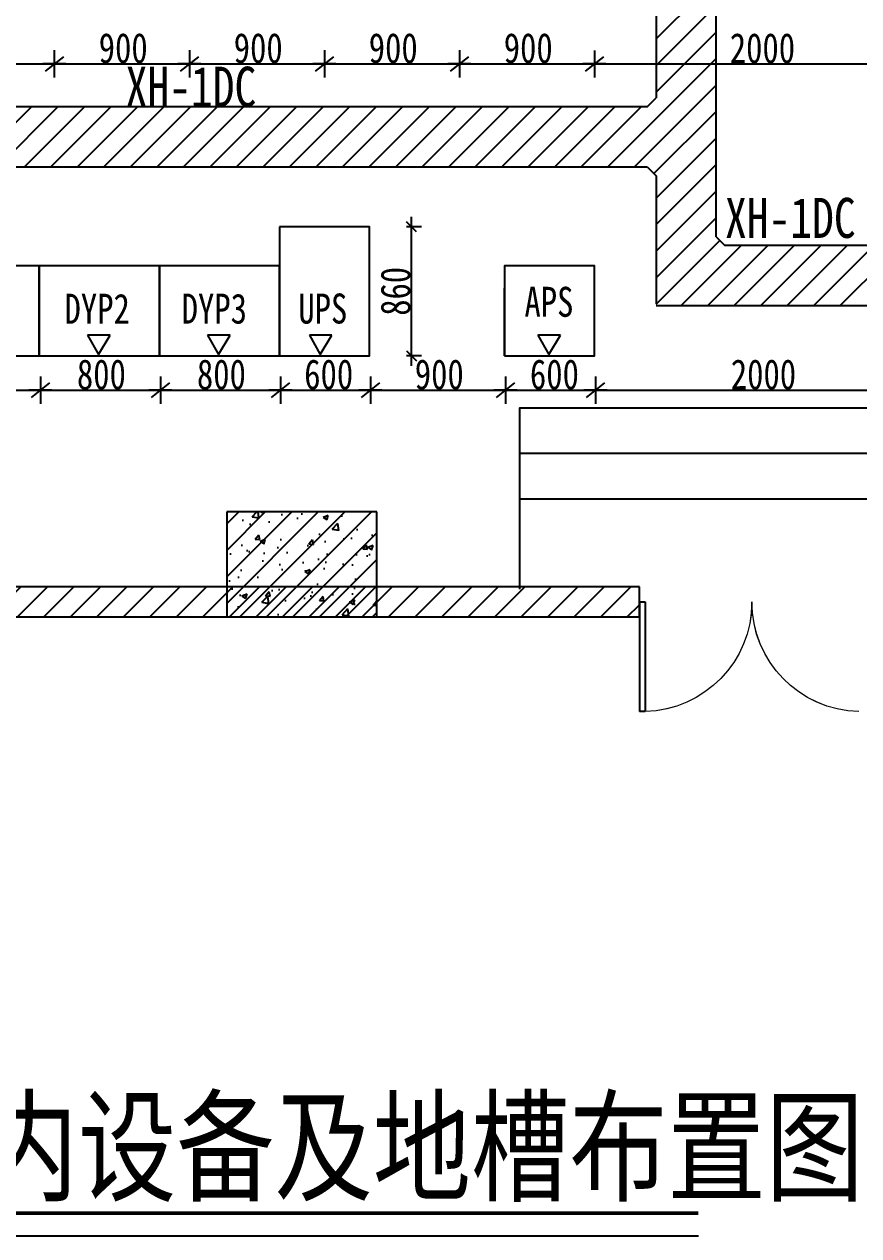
# Model space of a CAD drawing. Header units: millimetres. Extents: x -105589 to 107338, y 13850 to 162308.
# Drawn here: x -85029 to -79466, y 147822 to 155896 of the extents above; entities that cross this region are included whole.
import ezdxf
from ezdxf.enums import TextEntityAlignment as Align

# ---------------------------------------------------------------- set-up
doc = ezdxf.new("R2010")
doc.units = ezdxf.units.MM
for name, color, linetype in [('0-通风设备', 8, 'Continuous'), ('JZ-外墙填充', 8, 'Continuous'), ('PUB_HATCH', 8, 'Continuous'), ('SPACE', 7, 'Continuous'), ('WALL-砖', 160, 'Continuous'), ('信号管线', 110, 'Continuous'), ('文字', 7, 'Continuous')]:
    doc.layers.add(name, color=color, linetype=linetype)
for name, color, linetype, lineweight in [('1-装修', 150, 'Continuous', 13), ('COLUMN', 1, 'Continuous', 15), ('PUB_TEXT', 3, 'Continuous', 15)]:
    doc.layers.add(name, color=color, linetype=linetype, lineweight=lineweight)
doc.styles.add('_标准', font='', dxfattribs={"width": 0.8})
doc.styles.get('_标准').set_extended_font_data('SimSun')

# ---------------------------------------------------------------- blocks, each defined once
blk = doc.blocks.new('_Oblique')
at = {"color": 0, "linetype": 'ByBlock', "lineweight": -2}
blk.add_line((-0.5, -0.5), (0.5, 0.5), dxfattribs=at)

msp = doc.modelspace()

# ---------------------------------------------------------------- hatches: boundary and pattern name
at = {"layer": 'PUB_HATCH'}
h = msp.add_hatch(dxfattribs=at)
h.set_pattern_fill('钢筋混凝土', color=256, scale=50, style=0)
h.set_pattern_definition([(45, (-2900346.08, -204606.43), (-88.3883476, 88.3883476), []), (50, (-2900346.08, -204606.43), (358.63009, -31.376067), [37.5, -412.5]), (355, (-2900346.08, -204606.43), (-69.375667, 376.096067), [30, -330]), (100.4514, (-2900316.2, -204609.05), (289.25469, 344.71977), [31.870095, -350.571056]), (46.1842, (-2900346.1, -204506.43), (533.620524, -82.75951), [56.25, -618.75]), (96.6356, (-2900301.6, -204513.33), (467.33135, 487.05894), [47.80514, -525.8565]), (351.1842, (-2900346.1, -204506.43), (467.33097, 487.0593), [45, -495]), (21, (-2900296.08, -204531.43), (298.453526, -201.309445), [37.5, -412.5]), (326, (-2900296.08, -204531.43), (121.657666, 362.575023), [30, -330]), (71.4514, (-2900271.2, -204548.2), (420.111314, 161.26525), [31.870095, -350.571056]), (37.5, (-2900346.08, -204606.43), (6.0799277, 166.446927), [0, -326, 0, -335, 0, -331.25]), (7.5, (-2900346.08, -204606.43), (131.534769, 197.205856), [0, -191, 0, -318.5, 0, -126.25]), (327.5, (-2900457.58, -204606.43), (266.911218, -11.277436), [0, -125, 0, -390, 0, -517.5]), (317.5, (-2900507.58, -204606.43), (291.593085, 50.052491), [0, -162.5, 0, -259, 0, -367.5])])
h.paths.add_polyline_path([(-83678.5, 151946.4), (-82678.5, 151946.4), (-82678.5, 152646.4), (-83678.5, 152646.4)])
h = msp.add_hatch(dxfattribs=at)
h.set_pattern_fill('普通砖', color=256, scale=50, style=0)
h.set_pattern_definition([(45, (-2436176.6, 97351.76), (-88.388383, 88.388383), [])])
h.paths.add_polyline_path([(-87128.2, 152146.4), (-87028.2, 152146.4), (-87028.2, 151946.4), (-80928.5, 151946.4), (-80928.5, 152146.4)])

# ---------------------------------------------------------------- linework, layer by layer
at = {"color": 3}
for p, q in [((-84768, 155680.1), (-84889.2, 155583.6)), ((-84828.6, 155722.5), (-84828.6, 155541.1)), ((-83868, 155680.1), (-83989.2, 155583.6)), ((-83928.6, 155722.5), (-83928.6, 155541.1)), ((-82968, 155680.1), (-83089.2, 155583.6)), ((-83028.6, 155722.5), (-83028.6, 155541.1)), ((-82068, 155680.1), (-82189.2, 155583.6)), ((-82128.6, 155722.5), (-82128.6, 155541.1)), ((-81168, 155679.9), (-81289.2, 155583.4)), ((-81228.6, 155722.4), (-81228.6, 155541)), ((-93628.5, 155631.4, 0), (-79228.6, 155632, 0)), ((-84751.1, 155631.8), (-84906, 155631.8)), ((-83851.1, 155631.8), (-84006, 155631.8)), ((-82951.2, 155631.8), (-83106, 155631.8)), ((-82051.2, 155631.8), (-82206, 155631.8)), ((-81151.2, 155631.7), (-81306.1, 155631.7)), ((-82380.4, 154546.4), (-82480.4, 154546.4)), ((-82447.1, 153619.8), (-82447.1, 154613.1)), ((-82380.4, 153686.4), (-82480.4, 153686.4)), ((-84861.1, 153505.6), (-84982.2, 153409.1)), ((-84921.7, 153548.1), (-84921.7, 153366.7)), ((-84061.1, 153505.6), (-84182.3, 153409.1)), ((-84121.7, 153548.1), (-84121.7, 153366.7)), ((-83261.1, 153505.6), (-83382.3, 153409.1)), ((-83321.7, 153548.1), (-83321.7, 153366.7)), ((-82661.1, 153505.6), (-82782.3, 153409.1)), ((-82721.7, 153548.1), (-82721.7, 153366.7)), ((-81761.1, 153505.5), (-81882.3, 153409)), ((-81821.7, 153547.9), (-81821.7, 153366.5)), ((-81161.1, 153505.5), (-81282.3, 153409)), ((-81221.7, 153547.9), (-81221.7, 153366.5)), ((-93621.6, 153457, 0), (-79221.7, 153457.6)), ((-84844.2, 153457.4), (-84999.1, 153457.4)), ((-84044.2, 153457.4), (-84199.1, 153457.4)), ((-83244.2, 153457.4), (-83399.1, 153457.4)), ((-82644.2, 153457.4), (-82799.1, 153457.4)), ((-81744.2, 153457.2), (-81899.1, 153457.2)), ((-81144.3, 153457.2), (-81299.1, 153457.2))]:
    msp.add_line(p, q, dxfattribs=at)
at = {"color": 8, "extrusion": (0, 0, -1)}
for p, q in [((-80928.6, 152046.4), (-80928.6, 151315.2)), ((-80928.6, 152046.4), (-80891.1, 152046.4)), ((-80891.1, 152046.4), (-80891.1, 151315.2)), ((-80891.1, 151315.2), (-80928.6, 151315.2))]:
    msp.add_line(p, q, dxfattribs=at)
at = {"extrusion": (0, 0, -1)}
for p, q in [((-80928.5, 152046.4), (-80928.5, 151315.2)), ((-80928.5, 152046.4), (-80891, 152046.4)), ((-80891, 152046.4), (-80891, 151315.2)), ((-80891, 151315.2), (-80928.5, 151315.2))]:
    msp.add_line(p, q, dxfattribs=at)
at = {"color": 110}
msp.add_line((-87812.8, 147822.2), (-80534.6, 147822.2), dxfattribs=at)
at = {"color": 3, "lineweight": -3, "ltscale": 100, "const_width": 25}
msp.add_lwpolyline([(-87812.8, 147972.2), (-80534.6, 147972.2)], dxfattribs=at)
at = {"color": 8, "lineweight": 13, "extrusion": (0, 0, -1)}
for centre, start, end in [((80909.9, 152046.4), 180, 268.53072), ((79447.4, 152046.4), 271.46928, 0)]:
    msp.add_arc(centre, 731.2, start, end, dxfattribs=at)
at = {"lineweight": 13, "extrusion": (0, 0, -1)}
for centre, start, end in [((80909.8, 152046.4), 180, 268.53072), ((79447.3, 152046.4), 271.46928, 0)]:
    msp.add_arc(centre, 731.2, start, end, dxfattribs=at)
at = {"layer": '0-通风设备', "color": 7, "lineweight": -3, "ltscale": 1.25}
for p, q in [((-84607.8, 153824.4), (-84535, 153695.1)), ((-84457.3, 153824.4), (-84607.8, 153824.4)), ((-84535, 153695.1), (-84457.3, 153824.4)), ((-83807.8, 153824.4), (-83735, 153695.1)), ((-83657.3, 153824.4), (-83807.8, 153824.4)), ((-83735, 153695.1), (-83657.3, 153824.4)), ((-83128.5, 153824.4), (-83055.7, 153695.1)), ((-82978, 153824.4), (-83128.5, 153824.4)), ((-83055.7, 153695.1), (-82978, 153824.4)), ((-81605.8, 153824.4), (-81533, 153695.1)), ((-81455.4, 153824.4), (-81605.8, 153824.4)), ((-81533, 153695.1), (-81455.4, 153824.4))]:
    msp.add_line(p, q, dxfattribs=at)
at = {"layer": '1-装修', "color": 8, "lineweight": -3}
for points in [[(-79228.6, 152732.1), (-79228.6, 153336.6), (-81728.6, 153336.6), (-81728.6, 152732.1)], [(-79228.6, 153036.6), (-79228.6, 153036.6), (-81728.6, 153036.6)], [(-79228.6, 152732.1), (-81728.6, 152732.1), (-81728.6, 152132.2)]]:
    msp.add_lwpolyline(points, dxfattribs=at)
at = {"layer": '1-装修'}
for points in [[(-79228.5, 152732.1), (-79228.5, 153336.7), (-81728.5, 153336.7), (-81728.5, 152732.1)], [(-79228.5, 153036.7), (-79228.5, 153036.7), (-81728.5, 153036.7)], [(-79228.5, 152732.1), (-81728.5, 152732.1), (-81728.5, 152132.2)]]:
    msp.add_lwpolyline(points, dxfattribs=at)
at = {"layer": 'COLUMN', "color": 8, "lineweight": -3}
for p, q in [((-82678.6, 152646.4), (-83678.6, 152646.4)), ((-83678.6, 152646.4), (-83678.6, 151946.4)), ((-82678.6, 151946.4), (-82678.6, 152646.4)), ((-83678.6, 151946.4), (-82678.6, 151946.4))]:
    msp.add_line(p, q, dxfattribs=at)
at = {"layer": 'COLUMN', "color": 1}
for p, q in [((-82678.5, 152646.4), (-83678.5, 152646.4)), ((-83678.5, 152646.4), (-83678.5, 151946.4)), ((-82678.5, 151946.4), (-82678.5, 152646.4)), ((-83678.5, 151946.4), (-82678.5, 151946.4))]:
    msp.add_line(p, q, dxfattribs=at)
at = {"layer": 'JZ-外墙填充', "color": 7}
for points in [[(-83328.6, 154546.4), (-83328.6, 153686.4), (-82728.6, 153686.4), (-82728.6, 154546.4)], [(-85728.6, 153686.4), (-84928.6, 153686.4), (-84928.6, 154286.4), (-85728.6, 154286.4)], [(-84928.6, 153686.4), (-84128.6, 153686.4), (-84128.6, 154286.4), (-84928.6, 154286.4)], [(-84128.6, 153686.4), (-83328.6, 153686.4), (-83328.6, 154286.4), (-84128.6, 154286.4)]]:
    msp.add_lwpolyline(points, close=True, dxfattribs=at)
at = {"layer": 'SPACE', "color": 7, "lineweight": 20}
msp.add_line((-81828.6, 153686.4), (-81228.6, 153686.4), dxfattribs=at)
at = {"layer": 'WALL-砖', "color": 8, "lineweight": -3}
for p, q in [((-80928.6, 152146.4), (-87028.3, 152146.4)), ((-80928.6, 151946.4), (-80928.6, 152146.4)), ((-87028.3, 151946.4), (-80928.6, 151946.4))]:
    msp.add_line(p, q, dxfattribs=at)
at = {"layer": 'WALL-砖'}
for p, q in [((-80928.5, 152146.4), (-87028.2, 152146.4)), ((-80928.5, 151946.4), (-80928.5, 152146.4)), ((-87028.2, 151946.4), (-80928.5, 151946.4))]:
    msp.add_line(p, q, dxfattribs=at)
at = {"layer": '信号管线', "color": 240, "lineweight": -3}
for p, q in [((-80417.6, 154480.6), (-80417.6, 156886.3)), ((-80817.6, 156786.7, 0), (-80817.6, 155406.1)), ((-80817.6, 155798.1), (-80417.6, 156198.1)), ((-80817.6, 155621.3), (-80417.6, 156021.3)), ((-80817.6, 155444.5), (-80417.6, 155844.5)), ((-81138.9, 154946.4), (-80417.6, 155667.8)), ((-80962.2, 154946.4), (-80417.6, 155491)), ((-80877.2, 155346.4), (-80817.6, 155406.1)), ((-80877.2, 155346.4), (-86301.5, 155346.4)), ((-85381.5, 154946.4), (-84981.5, 155346.4)), ((-85204.8, 154946.4), (-84804.8, 155346.4)), ((-85028, 154946.4), (-84628, 155346.4)), ((-84851.2, 154946.4), (-84451.2, 155346.4)), ((-84674.4, 154946.4), (-84274.4, 155346.4)), ((-84497.7, 154946.4), (-84097.7, 155346.4)), ((-84320.9, 154946.4), (-83920.9, 155346.4)), ((-84144.1, 154946.4), (-83744.1, 155346.4)), ((-83967.3, 154946.4), (-83567.3, 155346.4)), ((-83790.6, 154946.4), (-83390.6, 155346.4)), ((-83613.8, 154946.4), (-83213.8, 155346.4)), ((-83437, 154946.4), (-83037, 155346.4)), ((-83260.2, 154946.4), (-82860.2, 155346.4)), ((-83083.5, 154946.4), (-82683.5, 155346.4)), ((-82906.7, 154946.4), (-82506.7, 155346.4)), ((-82729.9, 154946.4), (-82329.9, 155346.4)), ((-82553.1, 154946.4), (-82153.1, 155346.4)), ((-82376.4, 154946.4), (-81976.4, 155346.4)), ((-82199.6, 154946.4), (-81799.6, 155346.4)), ((-82022.8, 154946.4), (-81622.8, 155346.4)), ((-81846, 154946.4), (-81446, 155346.4)), ((-81669.3, 154946.4), (-81269.3, 155346.4)), ((-81492.5, 154946.4), (-81092.5, 155346.4)), ((-81315.7, 154946.4), (-80915.7, 155346.4)), ((-80831.3, 154900.5), (-80417.6, 155314.2)), ((-80817.6, 154737.4), (-80417.6, 155137.4)), ((-86301.5, 154946.4), (-80877.2, 154946.4)), ((-80877.2, 154946.4), (-80817.6, 154886.8)), ((-80817.6, 154560.7), (-80417.6, 154960.7)), ((-80817.6, 154886.8), (-80817.6, 154432.5)), ((-80817.6, 154383.9), (-80417.6, 154783.9)), ((-80817.6, 154207.1), (-80417.6, 154607.1)), ((-80417.6, 154480.6), (-80357.9, 154420.9)), ((-80817.6, 154030.4), (-80392.5, 154455.5)), ((-80817.6, 154432.5), (-80817.6, 154032.5)), ((-80650.2, 154020.9), (-80250.2, 154420.9)), ((-80473.4, 154020.9), (-80073.4, 154420.9)), ((-79228.6, 154420.9), (-80357.9, 154420.9)), ((-80296.7, 154020.9), (-79896.7, 154420.9)), ((-80119.9, 154020.9), (-79719.9, 154420.9)), ((-79943.1, 154020.9), (-79543.1, 154420.9)), ((-79766.3, 154020.9), (-79366.3, 154420.9)), ((-79589.6, 154020.9), (-79228.6, 154381.9)), ((-80817.6, 154020.9), (-79228.6, 154020.9))]:
    msp.add_line(p, q, dxfattribs=at)
at = {"layer": '信号管线', "color": 2, "lineweight": -3}
msp.add_line((-81228.6, 153686.4), (-81228.6, 154286.4), dxfattribs=at)
at = {"layer": '信号管线', "color": 0, "lineweight": -3}
msp.add_lwpolyline([(-81828.6, 153686.4), (-81228.6, 153686.4), (-81228.6, 154286.4), (-81828.6, 154286.4)], close=True, dxfattribs=at)
at = {"layer": '文字', "color": 0, "linetype": 'ByBlock'}
msp.add_line((-81828.6, 153686.4), (-81828.6, 154136.4), dxfattribs=at)

# ---------------------------------------------------------------- block references
at = {"color": 3, "xscale": 66.66599999999744, "yscale": 66.66599999999744, "zscale": 66.66599999999936}
for p, rotation in [((-82447.1, 154546.4), 90), ((-82447.1, 153686.4), 270)]:
    msp.add_blockref('_Oblique', p, dxfattribs=dict(at, rotation=rotation))

# ---------------------------------------------------------------- texts
at = {"color": 240, "lineweight": -3, "style": '_标准', "width": 0.8}
for s, p in [('900', (-84532.7, 155637.9)), ('900', (-83632.7, 155637.9)), ('900', (-82732.7, 155637.9)), ('900', (-81832.7, 155637.9)), ('2000', (-80326, 155637.5)), ('800', (-84678.1, 153463.4)), ('800', (-83878.1, 153463.4)), ('600', (-83162.8, 153463.4)), ('900', (-82425.8, 153463.4)), ('600', (-81658.2, 153463.4)), ('2000', (-80319.1, 153463.4))]:
    msp.add_text(s, height=200, dxfattribs=at).set_placement(p)
at = {"color": 132, "lineweight": -3, "style": '_标准', "width": 0.8}
for p in [(-84353.3, 155346.8, 0), (-80357.9, 154472.5)]:
    msp.add_text('XH-1DC', height=266.66, dxfattribs=at).set_placement(p)
at = {"color": 3, "linetype": 'ByBlock', "style": '_标准', "width": 0.8}
msp.add_text('天宇路站 室内设备及地槽布置图', height=600, dxfattribs=at).set_placement((-84178.3, 148715.5), align=Align.TOP_CENTER)
at = {"color": 3, "insert": (-82553.3, 154116.4), "char_height": 199, "attachment_point": 5, "rotation": 90, "style": '_标准'}
msp.add_mtext('\\A1;860', dxfattribs=at)
at = {"layer": 'PUB_TEXT', "color": 6, "style": '_标准', "width": 0.8}
for s, p in [('APS', (-81694.8, 153946.5, 126.8)), ('DYP2', (-84760.7, 153900.3, 126.8)), ('DYP3', (-83979.7, 153901.2, 126.8)), ('UPS', (-83202.2, 153901.6, 126.8))]:
    msp.add_text(s, height=200, dxfattribs=at).set_placement(p)

doc.saveas('drawing.dxf')
